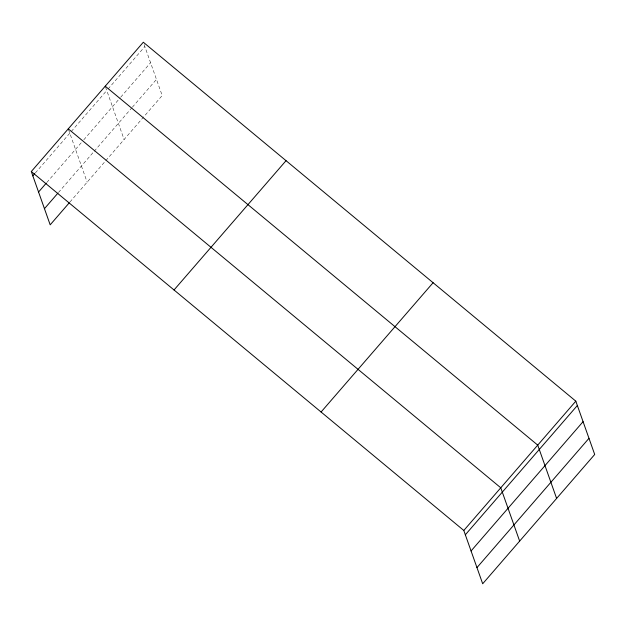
<?xml version="1.0" encoding="UTF-8"?>
<svg xmlns="http://www.w3.org/2000/svg" width="626" height="626" viewBox="0 0 626 626"><rect width="100%" height="100%" fill="white"/><g stroke="black" fill="none" stroke-linecap="round" stroke-linejoin="round"><path stroke-width="0.47" stroke-dasharray="3.13 2.35" d="M35.385 172.917L106.764 90.52M108.032 89.056L144.849 46.559M46.84 182.456L81.263 142.736M83.806 139.794L120.106 97.891M120.74 97.163L150.576 62.725M58.476 192.487L93.532 152.032M94.166 151.296L131.718 107.954M132.352 107.218L156.469 79.377M69.932 202.034L162.197 95.535L143.62 43.092M105.536 87.053L124.112 139.504M68.57 129.723L87.147 182.166"/><path stroke-width="0.94" d="M31.3 171.524L143.315 42.232L575.818 401.164L594.7 454.476L482.685 583.768L463.803 530.465L31.3 171.524L50.182 224.836L69.298 202.769M32.834 175.859L34.743 173.652M38.562 192.025L46.207 183.191M44.454 208.677L57.842 193.223M174.028 289.979L286.043 160.679M321.075 412.01L433.098 282.717M463.803 530.465L575.818 401.164M465.337 534.792L577.36 405.499M471.065 550.958L583.08 421.658M476.957 567.61L588.98 438.31M105.231 86.192L537.734 445.125L556.616 498.437M68.265 128.854L500.769 487.795L519.65 541.107"/></g></svg>
